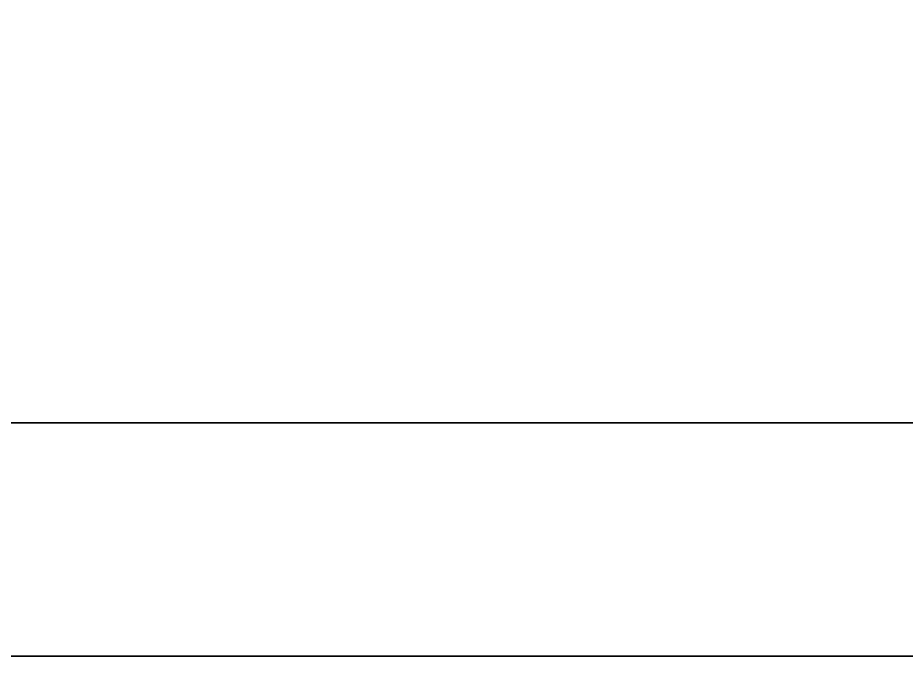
# Model space of a CAD drawing. Header units: millimetres. Extents: x -225 to 1123, y -1228 to 1.
# Drawn here: x 797.7 to 862.3, y -782 to -735.5 of the extents above; entities that cross this region are included whole.
import ezdxf

# ---------------------------------------------------------------- set-up
doc = ezdxf.new("R2010")
doc.units = ezdxf.units.MM
doc.layers.add('IQ_200_3D', color=1, linetype='Continuous')
doc.layers.add('IQ_204_2D', color=7, linetype='Continuous')

msp = doc.modelspace()

# ---------------------------------------------------------------- linework, layer by layer
at = {"layer": 'IQ_204_2D'}
msp.add_line((1122, -782), (345, -782), dxfattribs=at)

# ---------------------------------------------------------------- meshes
at = {"layer": 'IQ_200_3D'}
mesh = msp.add_polyface(dxfattribs=at)
corners = [(1122, -782, 1493), (0, -782, 1493), (0, -50, 1493), (1122, -50, 1493)]
mesh.append_faces([[corners[k] for k in face] for face in [(0, 1, 2, 3)]])
mesh = msp.add_polyface(dxfattribs=at)
corners = [(1122, -782, 1785), (1122, -50, 1785), (0, -50, 1785), (0, -782, 1785), (194, -86, 1785), (194.545, -81.859, 1785), (196.144, -78, 1785), (198.686, -74.686, 1785), (202, -72.144, 1785), (205.859, -70.545, 1785), (210, -70, 1785), (214.141, -70.545, 1785), (218, -72.144, 1785), (221.314, -74.686, 1785), (223.856, -78, 1785), (225.455, -81.859, 1785), (226, -86, 1785), (225.455, -90.141, 1785), (223.856, -94, 1785), (221.314, -97.314, 1785), (218, -99.856, 1785), (214.141, -101.455, 1785), (210, -102, 1785), (205.859, -101.455, 1785), (202, -99.856, 1785), (198.686, -97.314, 1785), (196.144, -94, 1785), (194.545, -90.141, 1785)]
mesh.append_faces([[corners[k] for k in face] for face in [(15, 1, 14), (7, 2, 6), (4, 2, 27), (23, 3, 22)]], dxfattribs={"vtx0": -1, "vtx1": -1})
mesh.append_faces([[corners[k] for k in face] for face in [(1, 15, 16), (1, 16, 17), (18, 0, 1, 17), (0, 18, 19), (0, 19, 20, 3), (3, 20, 21), (3, 21, 22), (2, 7, 8), (2, 4, 5), (2, 25, 26)]], dxfattribs={"vtx0": -1, "vtx2": -1})
mesh.append_faces([[corners[k] for k in face] for face in [(11, 12, 1), (13, 14, 1), (12, 13, 1), (9, 10, 2), (8, 9, 2), (5, 6, 2), (23, 24, 3), (26, 27, 2)]], dxfattribs={"vtx1": -1, "vtx2": -1})
mesh.append_faces([[corners[k] for k in face] for face in [(10, 11, 1, 2), (24, 25, 2, 3)]], dxfattribs={"vtx1": -1, "vtx3": -1})
mesh = msp.add_polyface(dxfattribs=at)
corners = [(1117, -50, 1493), (5, -50, 1493), (5, -782, 1493), (1117, -782, 1493)]
mesh.append_faces([[corners[k] for k in face] for face in [(0, 1, 2, 3)]])
mesh = msp.add_polyface(dxfattribs=at)
corners = [(1117, -782, 150), (5, -782, 150), (5, -125, 150), (1117, -125, 150)]
mesh.append_faces([[corners[k] for k in face] for face in [(0, 1, 2, 3)]])
mesh = msp.add_polyface(dxfattribs=at)
corners = [(1117, -125, 710), (5, -125, 710), (5, -765, 710), (1117, -765, 710)]
mesh.append_faces([[corners[k] for k in face] for face in [(0, 1, 2, 3)]])
mesh = msp.add_polyface(dxfattribs=at)
corners = [(1117, -765, 1443), (5, -765, 1443), (5, -125, 1443), (1117, -125, 1443)]
mesh.append_faces([[corners[k] for k in face] for face in [(0, 1, 2, 3)]])
mesh = msp.add_polyface(dxfattribs=at)
corners = [(1117, -765, 710), (5, -765, 710), (5, -765, 1443), (1117, -765, 1443)]
mesh.append_faces([[corners[k] for k in face] for face in [(0, 1, 2, 3)]])
mesh = msp.add_polyface(dxfattribs=at)
corners = [(1122, -782, 1785), (0, -782, 1785), (0, -782, 1493), (1122, -782, 1493)]
mesh.append_faces([[corners[k] for k in face] for face in [(0, 1, 2, 3)]])
mesh = msp.add_polyface(dxfattribs=at)
corners = [(1117, -782, 1493), (5, -782, 1493), (5, -782, 150), (1117, -782, 150)]
mesh.append_faces([[corners[k] for k in face] for face in [(0, 1, 2, 3)]])

doc.saveas('drawing.dxf')
